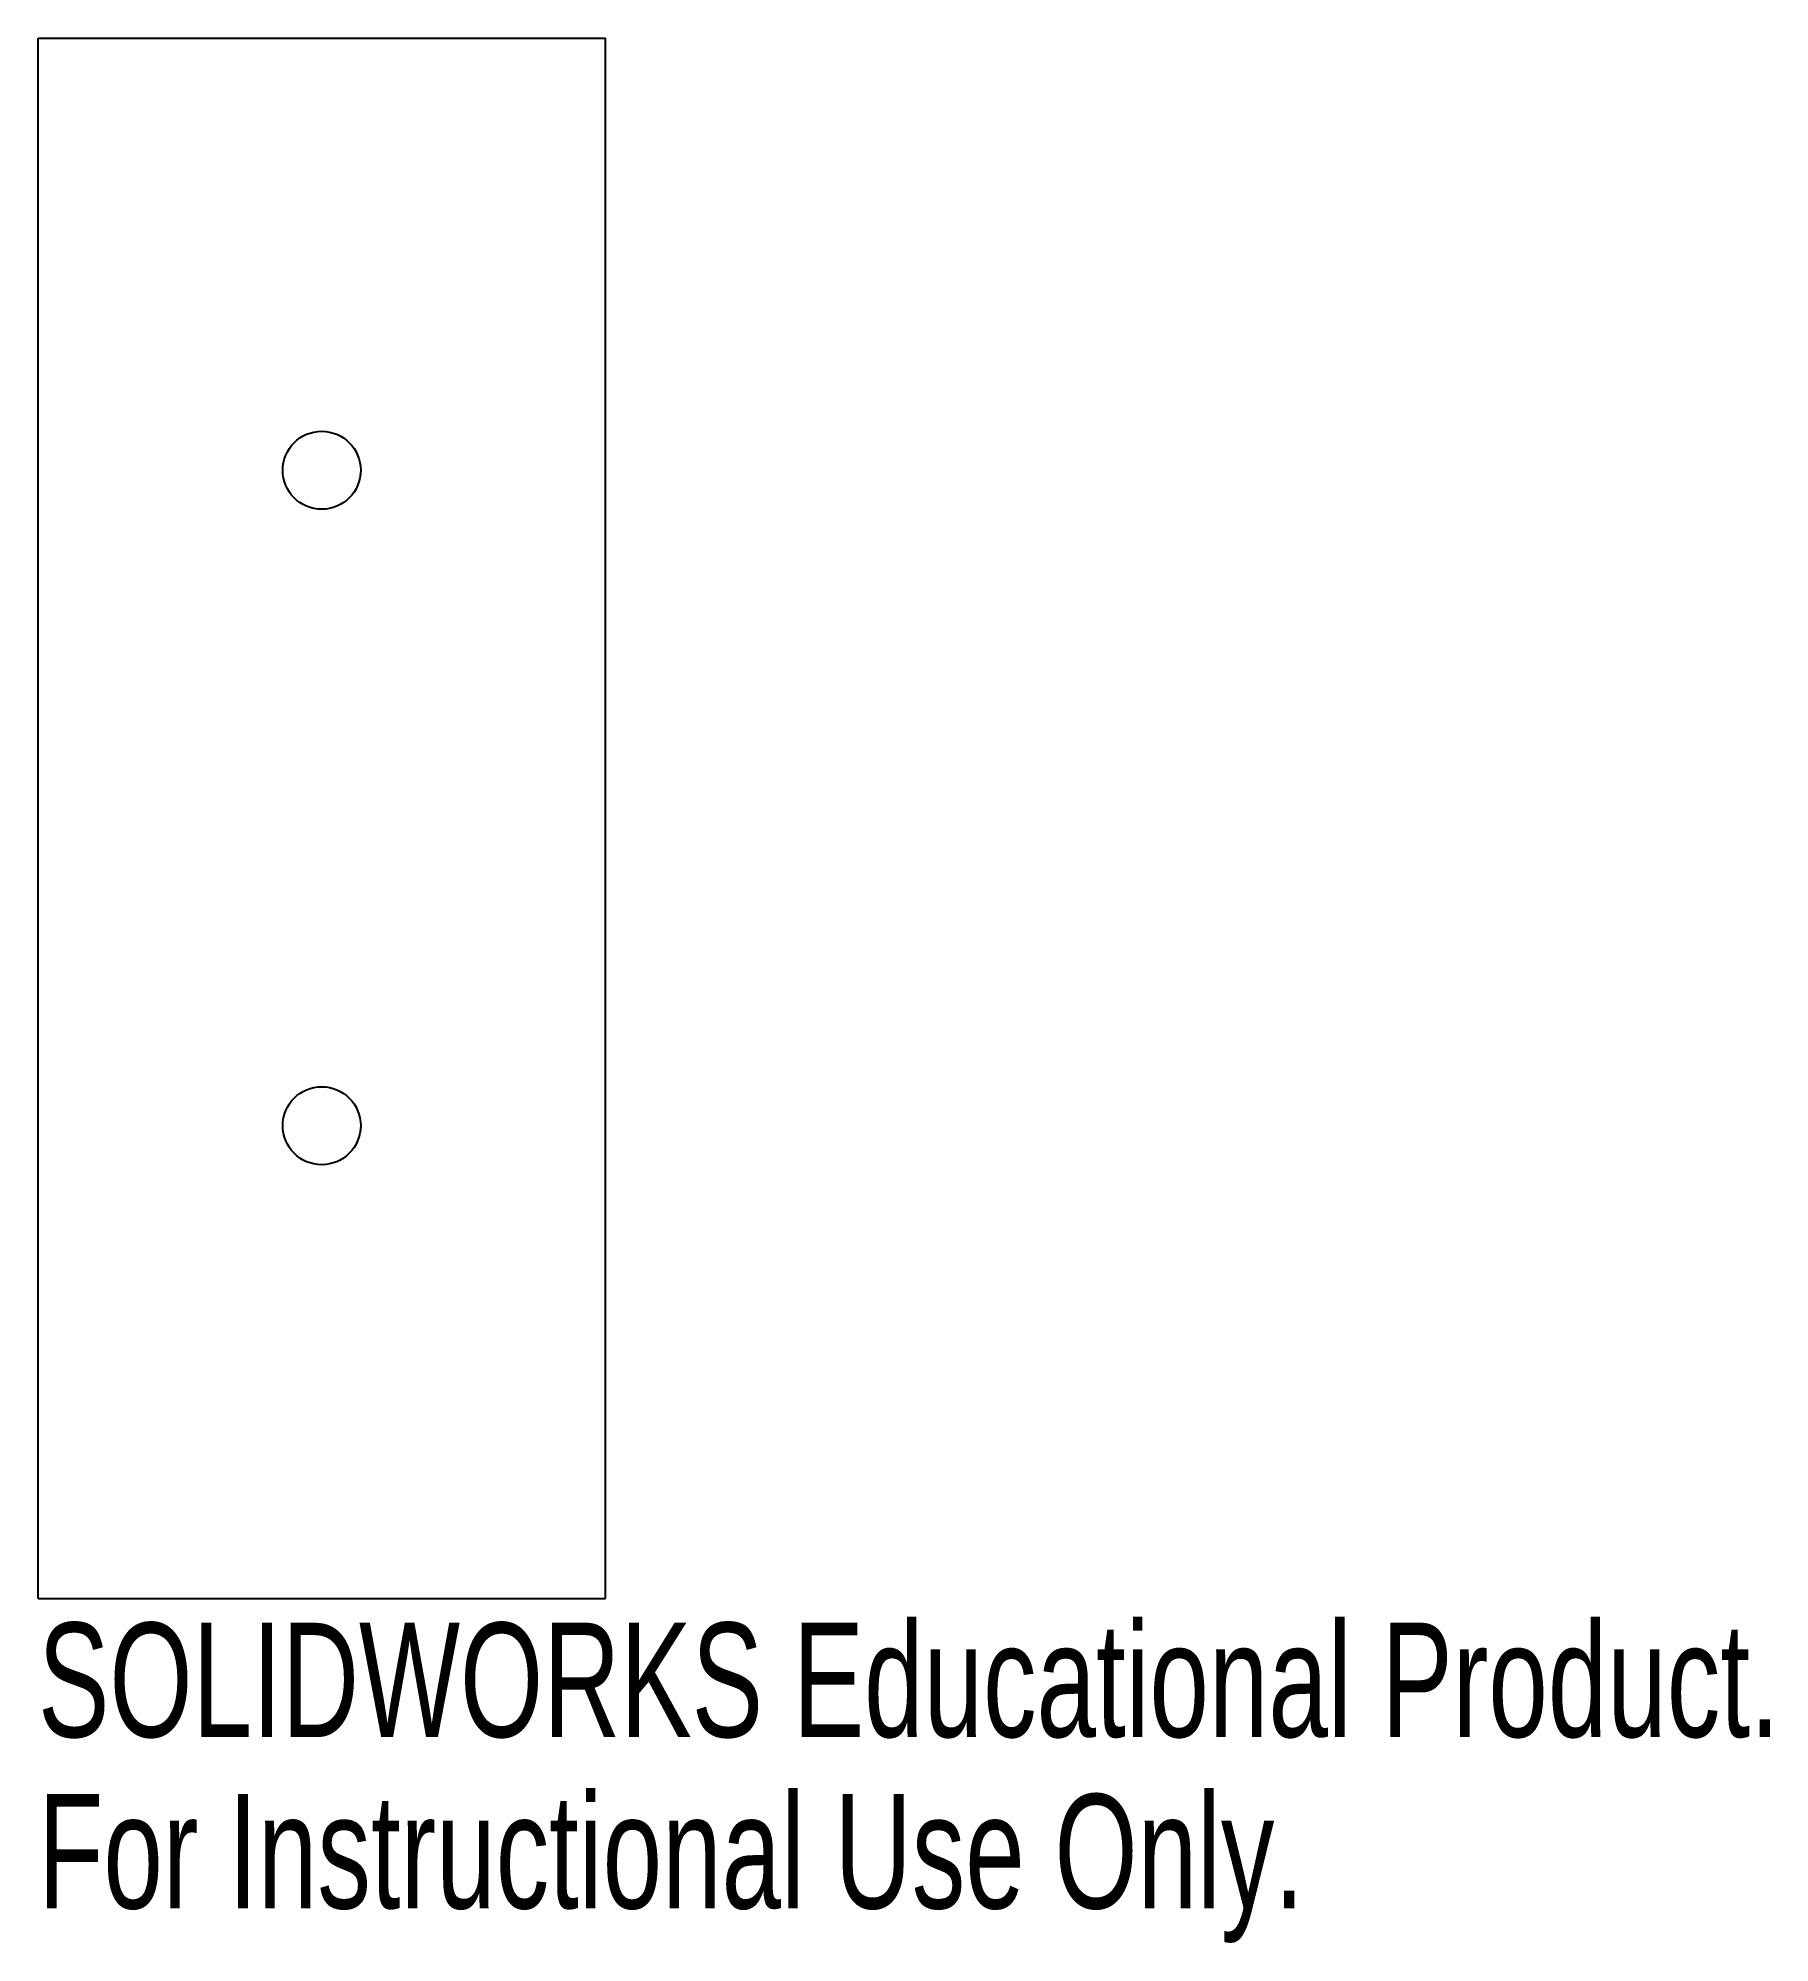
# Paper-space layout '_Right' of a CAD drawing. Header units: millimetres. Extents: x -24 to 49.3, y -47.6 to 33.
import ezdxf

# ---------------------------------------------------------------- set-up
doc = ezdxf.new("R2010")
doc.units = ezdxf.units.MM
doc.styles.add('SLDTEXTSTYLE0', font='TXT', dxfattribs={"width": 0.7})

psp = doc.layouts.new('_Right')

# ---------------------------------------------------------------- linework, layer by layer
at = {"color": 7, "linetype": 'Continuous', "lineweight": 25}
for p, q in [((-24, -33), (-24, 33)), ((-24, 33), (0, 33)), ((0, -33), (0, 33)), ((-10.35, 14.722), (-10.37, 14.492)), ((-10.35, -13), (-10.37, -13.23)), ((-24, -33), (0, -33))]:
    psp.add_line(p, q, dxfattribs=at)
for centre in [(-12, 14.722), (-12, -13)]:
    psp.add_circle(centre, 1.65, dxfattribs=at)

# ---------------------------------------------------------------- texts
at = {"color": 7, "linetype": 'Continuous', "char_height": 4.83362, "attachment_point": 1, "style": 'SLDTEXTSTYLE0'}
for s, insert in [('SOLIDWORKS Educational Product.', (-24, -34.02)), ('For Instructional Use Only.', (-24, -41.27))]:
    psp.add_mtext(s, dxfattribs=dict(at, insert=insert))

doc.saveas('drawing.dxf')
